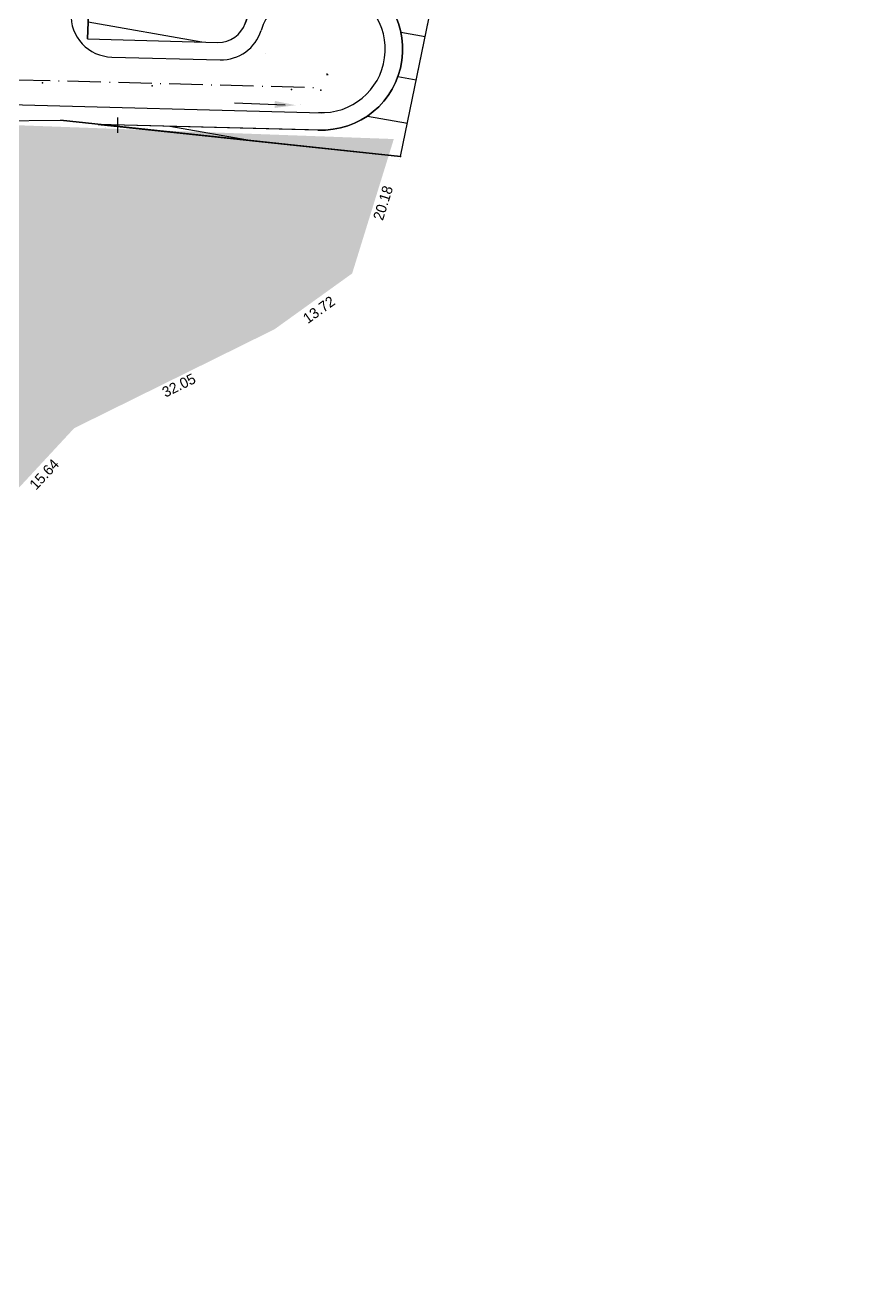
# Model space of a CAD drawing. Header units: millimetres. Extents: x 1794 to 8081, y 409 to 2272.
# Drawn here: x 6177.7 to 6296, y 572.1 to 753.3 of the extents above; entities that cross this region are included whole.
import ezdxf

# ---------------------------------------------------------------- set-up
doc = ezdxf.new("R2010")
doc.units = ezdxf.units.MM
doc.linetypes.add('ACAD_ISO10W100', pattern=[18, 12, -3, 0, -3])
for name, color, linetype in [('02 - EIXO VIA', 2, 'ACAD_ISO10W100'), ('03 - CALÇADA', 1, 'Continuous'), ('Cota', 8, 'Continuous'), ('DIMENSOES', 1, 'Continuous'), ('HATCH', 8, 'Continuous'), ('LOTES', 2, 'Continuous'), ('Poligonal', 3, 'Continuous'), ('Pontos', 2, 'Continuous'), ('PSTILO', 164, 'Continuous'), ('QUADRAS', 3, 'Continuous'), ('SENTIDO ESCOAMENTO', 7, 'Continuous'), ('TEXTO-80', 3, 'Continuous')]:
    doc.layers.add(name, color=color, linetype=linetype)
doc.layers.add('Hach Verde', color=7, linetype='Continuous', true_color=0xb5b2b0)
doc.styles.add('arcad1', font='romans.shx')
doc.styles.add('FUTURA', font='')
doc.styles.get('FUTURA').set_extended_font_data('Futura Lt BT')
doc.dimstyles.new('REGIS', dxfattribs={"dimtxt": 1.5, "dimasz": 0.12, "dimexe": 0, "dimexo": 0, "dimgap": 0, "dimtad": 0, "dimzin": 4, "dimdsep": 46, "dimtxsty": 'arcad1', "dimblk1": 'BOLA', "dimblk2": 'BOLA', "dimsah": 1, "dimcen": 0.12, "dimse1": 1, "dimse2": 1, "dimsd1": 1, "dimsd2": 1, "dimclrd": 256, "dimclre": 8, "dimclrt": 1, "dimadec": 0, "dimazin": 0, "dimtfac": 1.2, "dimtix": 1, "dimtmove": 2, "dimatfit": 3, "dimldrblk": 'BOLA', "dimfxl": 0, "dimfxlon": 1, "dimtvp": 2, "dimtolj": 1, "dimtzin": 4, "dimarcsym": 0})

# ---------------------------------------------------------------- blocks, each defined once
blk = doc.blocks.new('*D2193')
at = {"layer": 'Defpoints', "color": 0}
for p in [(5896.1, 755.4), (5929.4, 754.18), (5926.11, 748.95), (6229.18, 743.18), (5919.12, 498.86)]:
    blk.add_point(p, dxfattribs=at)
at = {"layer": 'Cota', "color": 1, "insert": (5926.18, 752.14), "char_height": 1.5, "attachment_point": 5, "rotation": 302.3666, "style": 'arcad1'}
blk.add_mtext('\\A1;90°', dxfattribs=at)
blk = doc.blocks.new('BOLA')
for p, q in [((-1, 0), (1, 0)), ((0, -1), (0, 1))]:
    blk.add_line(p, q)
blk.add_circle((0, 0), 0.3)
blk = doc.blocks.new('*D2228')
at = {"layer": 'Defpoints', "color": 0}
for p in [(5885.93, 746.96), (6045.69, 741.1), (6048.72, 735.35), (6219.01, 734.74), (6032.8, 421.12)]:
    blk.add_point(p, dxfattribs=at)
at = {"layer": 'Cota', "color": 1, "insert": (6048.48, 738.28), "char_height": 1.5, "attachment_point": 5, "rotation": 44.6262, "style": 'arcad1'}
blk.add_mtext('\\A1;90°', dxfattribs=at)

msp = doc.modelspace()

# ---------------------------------------------------------------- hatches: boundary and pattern name
at = {"layer": 'Hach Verde', "ltscale": 12}
h = msp.add_hatch(dxfattribs=at)
h.set_pattern_fill('GRASS', color=256, scale=0.2, angle=360.28122, style=0)
h.set_pattern_definition([(90.28122, (1067.9316, -284.8447), (-3.6096874, 3.574426), [0.9525, -6.2317]), (45.28122, (1067.9316, -284.8447), (-3.60969, 3.5744285), [0.9525, -4.1275]), (135.28122, (1067.9316, -284.8447), (-3.5744285, -3.60969), [0.9525, -4.1275])])
edge = h.paths.add_edge_path()
edge.add_line((6184.742, 695.547), (6213.479, 709.736))
edge.add_line((6213.479, 709.736), (6224.619, 717.742))
edge.add_line((6224.619, 717.742), (6230.592, 737.019))
edge.add_line((6230.592, 737.019), (6221.449, 737.355))
edge.add_arc((6221.05, 746.281), 8.935, 263.23426, 272.56213, ccw=False)
edge.add_line((6219.997, 737.408), (6065.2, 743.089))
edge.add_arc((6065.072, 739.592), 3.5, 87.89819, 177.69311)
edge.add_line((6061.575, 739.732), (6059.728, 693.897))
edge.add_line((6059.728, 693.897), (6049.061, 429.107))
edge.add_arc((6033.442, 430.702), 15.7, 266.18784, 354.17014, ccw=False)
edge.add_line((6032.398, 415.037), (6048.438, 413.577))
edge.add_line((6048.438, 413.577), (6103.437, 410.95))
edge.add_line((6103.437, 410.95), (6113.244, 411.527))
edge.add_line((6113.244, 411.527), (6140.126, 420.953))
edge.add_line((6140.126, 420.953), (6136.831, 438.642))
edge.add_line((6136.831, 438.642), (6139.798, 462.236))
edge.add_line((6139.798, 462.236), (6139.725, 469.38))
edge.add_line((6139.725, 469.38), (6136.925, 477.402))
edge.add_line((6136.925, 477.402), (6125.544, 495.395))
edge.add_line((6125.544, 495.395), (6113.582, 524.445))
edge.add_line((6113.582, 524.445), (6112.632, 539.798))
edge.add_line((6112.632, 539.798), (6114.257, 546.397))
edge.add_line((6114.257, 546.397), (6124.798, 568.259))
edge.add_line((6124.798, 568.259), (6156.446, 602.395))
edge.add_line((6156.446, 602.395), (6167.58, 666.165))
edge.add_line((6167.58, 666.165), (6174.105, 684.077))
edge.add_line((6174.105, 684.077), (6184.742, 695.547))
at = {"layer": 'HATCH'}
h = msp.add_hatch(dxfattribs=at)
h.set_pattern_fill('ANSI31', color=256, scale=2, angle=125, style=0)
h.set_pattern_definition([(170, (6186.645, 734.494), (-1.10267, -6.25353), [])])
edge = h.paths.add_edge_path()
edge.add_line((6295.981, 982.261), (6195.841, 982.261))
edge.add_line((6195.841, 982.261), (6195.428, 971.858))
edge.add_line((6195.428, 971.858), (6202.335, 971.582))
edge.add_line((6202.335, 971.582), (6205.926, 971.439))
edge.add_line((6205.926, 971.439), (6209.054, 972.395))
edge.add_line((6209.054, 972.395), (6215.935, 976.497))
edge.add_line((6215.935, 976.497), (6224.09, 977.991))
edge.add_line((6224.09, 977.991), (6232.004, 976.587))
edge.add_line((6232.004, 976.587), (6239.385, 972.169))
edge.add_line((6239.385, 972.169), (6244.701, 965.198))
edge.add_line((6244.701, 965.198), (6246.922, 957.768))
edge.add_line((6246.922, 957.768), (6246.239, 948.792))
edge.add_line((6246.239, 948.792), (6243.362, 942.436))
edge.add_arc((6224.09, 954.991), 23, 224.01871, 326.91625, ccw=False)
edge.add_arc((6204.674, 936.229), 4, 44.01871, 83.90018)
edge.add_arc((6204.674, 936.229), 4, 83.90009, 87.71902)
edge.add_line((6204.834, 940.226), (6194.185, 940.65))
edge.add_line((6194.185, 940.65), (6186.645, 751.373))
edge.add_line((6186.645, 751.373), (6205.374, 750.887))
edge.add_arc((6205.478, 754.886), 4, 268.51519, 341.35359)
edge.add_arc((6220.259, 749.898), 11.6, -92.79992, 161.35359, ccw=False)
edge.add_line((6219.692, 738.312), (6188.18, 739.129))
edge.add_line((6188.18, 739.129), (6231.548, 734.494))
edge.add_line((6231.548, 734.494), (6244.885, 799.368))
edge.add_line((6244.885, 799.368), (6242.422, 809.679))
edge.add_line((6242.422, 809.679), (6246.084, 836.84))
edge.add_line((6246.084, 836.84), (6262.205, 859.003))
edge.add_line((6262.205, 859.003), (6250.499, 872.3))
edge.add_line((6250.499, 872.3), (6235.018, 894.005))
edge.add_line((6235.018, 894.005), (6234.462, 905.232))
edge.add_line((6234.462, 905.232), (6246.361, 945.096))
edge.add_line((6246.361, 945.096), (6253.956, 959.271))
edge.add_line((6253.956, 959.271), (6280.721, 963.071))
edge.add_line((6280.721, 963.071), (6288.502, 967.264))
edge.add_line((6288.502, 967.264), (6295.981, 982.261))

# ---------------------------------------------------------------- linework, layer by layer
at = {"layer": '02 - EIXO VIA', "ltscale": 0.4}
msp.add_line((6118.119, 747.047), (6220.259, 744.399), dxfattribs=at)
at = {"layer": '03 - CALÇADA'}
for p, q in [((6190.128, 748.781), (6205.683, 748.378)), ((6109.304, 743.674), (6220.259, 740.798))]:
    msp.add_line(p, q, dxfattribs=at)
for centre, radius, start, end in [((6220.259, 749.898), 9.1, 267.03038, 162.74822), ((6190.284, 754.779), 6, 177.71902, 268.51519), ((6190.284, 754.779), 6, 177.71902, 268.51519), ((6205.838, 754.376), 6, 268.51519, 342.74822)]:
    msp.add_arc(centre, radius, start, end, dxfattribs=at)
at = {"layer": 'Cota'}
for p, q in [((6220.93, 746.28), (6221.17, 746.281)), ((6221.051, 746.161), (6221.049, 746.401))]:
    msp.add_line(p, q, dxfattribs=at)
at = {"layer": 'DIMENSOES'}
for p, q in [((6189.2, 738.639), (6189.2, 738.639)), ((6189.2, 738.639), (6189.2, 738.639)), ((6189.321, 739.007), (6189.321, 739.007))]:
    msp.add_line(p, q, dxfattribs=at)
at = {"layer": 'LOTES'}
msp.add_line((6190.987, 737.933), (6190.987, 740.12), dxfattribs=at)
at = {"layer": 'Poligonal', "color": 7}
for p, q in [((6231.548, 734.494), (6244.885, 799.368)), ((6168.897, 739.61), (6182.773, 739.707)), ((6182.773, 739.707), (6231.548, 734.494)), ((6231.548, 734.494), (6182.773, 739.707)), ((6182.773, 739.707), (6231.548, 734.494)), ((6231.548, 734.494), (6182.773, 739.707)), ((6182.773, 739.707), (6231.548, 734.494)), ((6231.548, 734.494), (6182.773, 739.707)), ((6182.773, 739.707), (6231.548, 734.494)), ((6231.548, 734.494), (6182.773, 739.707)), ((6182.773, 739.707), (6231.548, 734.494)), ((6231.548, 734.494), (6182.773, 739.707)), ((6182.773, 739.707), (6231.548, 734.494)), ((6231.548, 734.494), (6182.773, 739.707)), ((6182.773, 739.707), (6231.548, 734.494)), ((6231.548, 734.494), (6182.773, 739.707)), ((6182.773, 739.707), (6231.548, 734.494)), ((6231.548, 734.494), (6182.773, 739.707)), ((6182.773, 739.707), (6231.548, 734.494)), ((6231.548, 734.494), (6182.773, 739.707)), ((6182.773, 739.707), (6231.548, 734.494)), ((6231.548, 734.494), (6182.773, 739.707)), ((6182.773, 739.707), (6231.548, 734.494)), ((6231.548, 734.494), (6182.773, 739.707)), ((6182.773, 739.707), (6231.548, 734.494))]:
    msp.add_line(p, q, dxfattribs=at)
at = {"layer": 'Poligonal'}
for p, q in [((6231.424, 734.107), (6231.424, 734.107)), ((6231.424, 734.107), (6231.424, 734.107)), ((6231.424, 734.107), (6231.424, 734.107)), ((6231.424, 734.107), (6231.424, 734.107)), ((6231.424, 734.107), (6231.424, 734.107)), ((6231.424, 734.107), (6231.424, 734.107)), ((6231.424, 734.107), (6231.424, 734.107)), ((6231.424, 734.107), (6231.424, 734.107)), ((6231.424, 734.107), (6231.424, 734.107)), ((6231.424, 734.107), (6231.424, 734.107)), ((6231.424, 734.107), (6231.424, 734.107)), ((6231.424, 734.107), (6231.424, 734.107)), ((6231.424, 734.107), (6231.424, 734.107)), ((6231.424, 734.107), (6231.424, 734.107)), ((6231.424, 734.107), (6231.424, 734.107)), ((6231.424, 734.107), (6231.424, 734.107)), ((6231.424, 734.107), (6231.424, 734.107)), ((6231.424, 734.107), (6231.424, 734.107)), ((6231.424, 734.107), (6231.424, 734.107)), ((6231.424, 734.107), (6231.424, 734.107)), ((6231.424, 734.107), (6231.424, 734.107)), ((6231.424, 734.107), (6231.424, 734.107)), ((6231.424, 734.107), (6231.424, 734.107)), ((6231.424, 734.107), (6231.424, 734.107)), ((6231.424, 734.107), (6231.424, 734.107)), ((6231.424, 734.107), (6231.424, 734.107)), ((6231.424, 734.107), (6231.424, 734.107)), ((6231.424, 734.107), (6231.424, 734.107)), ((6231.424, 734.107), (6231.424, 734.107)), ((6231.424, 734.107), (6231.424, 734.107)), ((6231.424, 734.107), (6231.424, 734.107)), ((6231.424, 734.107), (6231.424, 734.107)), ((6231.424, 734.107), (6231.424, 734.107)), ((6231.424, 734.107), (6231.424, 734.107)), ((6231.424, 734.107), (6231.424, 734.107)), ((6231.424, 734.107), (6231.424, 734.107)), ((6231.424, 734.107), (6231.424, 734.107)), ((6231.424, 734.107), (6231.424, 734.107)), ((6231.424, 734.107), (6231.424, 734.107)), ((6231.424, 734.107), (6231.424, 734.107)), ((6231.424, 734.107), (6231.424, 734.107)), ((6231.424, 734.107), (6231.424, 734.107)), ((6231.424, 734.107), (6231.424, 734.107)), ((6231.424, 734.107), (6231.424, 734.107)), ((6231.424, 734.107), (6231.424, 734.107)), ((6231.424, 734.107), (6231.424, 734.107)), ((6231.424, 734.107), (6231.424, 734.107)), ((6231.424, 734.107), (6231.424, 734.107)), ((6231.424, 734.107), (6231.424, 734.107)), ((6231.424, 734.107), (6231.424, 734.107)), ((6231.424, 734.107), (6231.424, 734.107)), ((6231.424, 734.107), (6231.424, 734.107)), ((6231.424, 734.107), (6231.424, 734.107)), ((6231.424, 734.107), (6231.424, 734.107)), ((6231.424, 734.107), (6231.424, 734.107)), ((6231.424, 734.107), (6231.424, 734.107)), ((6231.424, 734.107), (6231.424, 734.107)), ((6231.424, 734.107), (6231.424, 734.107)), ((6231.424, 734.107), (6231.424, 734.107)), ((6231.424, 734.107), (6231.424, 734.107)), ((6231.424, 734.107), (6231.424, 734.107)), ((6231.424, 734.107), (6231.424, 734.107)), ((6231.424, 734.107), (6231.424, 734.107)), ((6231.424, 734.107), (6231.424, 734.107)), ((6231.424, 734.107), (6231.424, 734.107)), ((6231.424, 734.107), (6231.424, 734.107)), ((6231.424, 734.107), (6231.424, 734.107)), ((6231.424, 734.107), (6231.424, 734.107)), ((6231.424, 734.107), (6231.424, 734.107)), ((6231.424, 734.107), (6231.424, 734.107)), ((6231.424, 734.107), (6231.424, 734.107)), ((6231.424, 734.107), (6231.424, 734.107)), ((6231.424, 734.107), (6231.424, 734.107)), ((6231.424, 734.107), (6231.424, 734.107)), ((6231.424, 734.107), (6231.424, 734.107)), ((6231.424, 734.107), (6231.424, 734.107)), ((6231.424, 734.107), (6231.424, 734.107)), ((6231.424, 734.107), (6231.424, 734.107)), ((6231.424, 734.107), (6231.424, 734.107)), ((6231.424, 734.107), (6231.424, 734.107)), ((6231.424, 734.107), (6231.424, 734.107)), ((6231.424, 734.107), (6231.424, 734.107)), ((6231.424, 734.107), (6231.424, 734.107)), ((6231.424, 734.107), (6231.424, 734.107)), ((6231.424, 734.107), (6231.424, 734.107)), ((6231.424, 734.107), (6231.424, 734.107)), ((6231.424, 734.107), (6231.424, 734.107)), ((6231.424, 734.107), (6231.424, 734.107)), ((6231.424, 734.107), (6231.424, 734.107)), ((6231.424, 734.107), (6231.424, 734.107)), ((6231.424, 734.107), (6231.424, 734.107)), ((6231.424, 734.107), (6231.424, 734.107)), ((6231.424, 734.107), (6231.424, 734.107)), ((6231.424, 734.107), (6231.424, 734.107)), ((6231.424, 734.107), (6231.424, 734.107)), ((6231.424, 734.107), (6231.424, 734.107)), ((6231.548, 734.494), (6231.548, 734.494)), ((6231.548, 734.494), (6231.548, 734.494)), ((6231.548, 734.494), (6231.548, 734.494)), ((6231.548, 734.494), (6231.548, 734.494)), ((6231.548, 734.494), (6231.548, 734.494)), ((6231.548, 734.494), (6231.548, 734.494)), ((6231.548, 734.494), (6231.548, 734.494)), ((6231.548, 734.494), (6231.548, 734.494)), ((6231.548, 734.494), (6231.548, 734.494)), ((6231.548, 734.494), (6231.548, 734.494)), ((6231.548, 734.494), (6231.548, 734.494)), ((6231.548, 734.494), (6231.548, 734.494)), ((6231.548, 734.494), (6231.548, 734.494)), ((6231.548, 734.494), (6231.548, 734.494)), ((6231.548, 734.494), (6231.548, 734.494)), ((6231.548, 734.494), (6231.548, 734.494)), ((6231.548, 734.494), (6231.548, 734.494)), ((6231.548, 734.494), (6231.548, 734.494)), ((6231.548, 734.494), (6231.548, 734.494)), ((6231.548, 734.494), (6231.548, 734.494)), ((6231.548, 734.494), (6231.548, 734.494)), ((6231.548, 734.494), (6231.548, 734.494)), ((6231.548, 734.494), (6231.548, 734.494)), ((6231.548, 734.494), (6231.548, 734.494)), ((6231.548, 734.494), (6231.548, 734.494)), ((6231.548, 734.494), (6231.548, 734.494)), ((6231.548, 734.494), (6231.548, 734.494)), ((6231.548, 734.494), (6231.548, 734.494)), ((6231.548, 734.494), (6231.548, 734.494)), ((6231.548, 734.494), (6231.548, 734.494)), ((6231.548, 734.494), (6231.548, 734.494)), ((6231.548, 734.494), (6231.548, 734.494))]:
    msp.add_line(p, q, dxfattribs=at)
msp.add_lwpolyline([(6194.185, 940.65), (6186.645, 751.373), (6205.374, 750.887, 0.328969), (6209.268, 753.607, -2.0090586), (6219.692, 738.312)], format="xyb", dxfattribs=at)
msp.add_lwpolyline([(6220.225, 738.298), (6188.18, 739.129), (6231.548, 734.494), (6188.18, 739.129), (6231.548, 734.494), (6188.18, 739.129), (6231.548, 734.494), (6188.18, 739.129), (6231.548, 734.494), (6188.18, 739.129), (6231.548, 734.494), (6188.18, 739.129), (6231.548, 734.494), (6188.18, 739.129), (6231.548, 734.494), (6188.18, 739.129), (6231.548, 734.494), (6188.18, 739.129), (6231.548, 734.494), (6188.18, 739.129), (6231.548, 734.494), (6188.18, 739.129), (6231.548, 734.494), (6188.18, 739.129), (6231.548, 734.494), (6244.885, 799.368)], dxfattribs=at)
at = {"layer": 'Pontos'}
msp.add_point((6231.548, 734.494), dxfattribs=at)
msp.add_point((6231.548, 734.494), dxfattribs=at)
at = {"layer": 'PSTILO', "linetype": 'ByBlock'}
msp.add_point((6180.186, 745.071), dxfattribs=at)
at = {"layer": 'PSTILO'}
for p in [(6195.937, 744.656), (6215.93, 744.129), (6220.14, 744.018)]:
    msp.add_point(p, dxfattribs=at)
at = {"layer": 'QUADRAS'}
msp.add_line((6186.645, 751.373), (6194.438, 947.019), dxfattribs=at)
at = {"layer": 'QUADRAS', "ltscale": 0.6}
msp.add_line((6186.645, 751.373), (6205.374, 750.887), dxfattribs=at)
at = {"layer": 'QUADRAS'}
msp.add_lwpolyline([(6194.185, 940.65), (6186.645, 751.373), (6205.374, 750.887, 0.328969), (6209.268, 753.607, -2.0090586), (6219.692, 738.312), (6188.18, 739.129), (6231.548, 734.494), (6244.885, 799.368)], format="xyb", dxfattribs=at)
at = {"layer": 'QUADRAS', "ltscale": 0.6}
for centre, radius, start, end in [((6220.259, 749.898), 11.6, 267.20008, 161.35359), ((6205.478, 754.886), 4, 268.51519, 341.35359)]:
    msp.add_arc(centre, radius, start, end, dxfattribs=at)
at = {"layer": 'SENTIDO ESCOAMENTO'}
msp.add_line((6207.745, 742.204), (6215.014, 741.926), dxfattribs=at)
msp.add_line((6207.745, 742.204), (6215.014, 741.926), dxfattribs=at)
msp.add_solid([(6213.531, 742.475), (6213.498, 741.476), (6216.513, 741.876)], dxfattribs=at)
msp.add_solid([(6213.531, 742.475), (6213.498, 741.476), (6216.513, 741.876)], dxfattribs=at)
at = {"layer": 'TEXTO-80'}
msp.add_line((6231.548, 734.494), (6244.885, 799.368), dxfattribs=at)
msp.add_line((6231.548, 734.494), (6244.885, 799.368), dxfattribs=at)

# ---------------------------------------------------------------- texts
at = {"layer": 'Cota', "color": 1, "char_height": 1.5, "attachment_point": 5, "style": 'FUTURA'}
for s, insert, rotation in [('\\A1;20.18', (6229.053, 727.853), 72.78476), ('\\A1;13.72', (6219.858, 712.533), 35.70534), ('\\A1;32.05', (6199.764, 701.694), 26.27762), ('\\A1;15.64', (6180.454, 688.942), 47.15948)]:
    msp.add_mtext(s, dxfattribs=dict(at, insert=insert, rotation=rotation))

# ---------------------------------------------------------------- dimensions: what is measured, and where the dimension line sits
at = {"layer": 'Cota'}
for base, line1, line2, picture, middle in [((5926.107, 748.954), ((5919.115, 498.863), (5929.401, 754.177)), ((5896.096, 755.399), (6229.181, 743.175)), '*D2193', (5926.182, 752.137)), ((6048.72, 735.348), ((5885.926, 746.959), (6219.01, 734.735)), ((6032.804, 421.123), (6045.694, 741.096)), '*D2228', (6048.476, 738.278))]:
    dim = msp.add_angular_dim_2l(base=base, line1=line1, line2=line2, dimstyle='REGIS', override={"dimfxl": 0.18, "dimfxlon": 1}, dxfattribs=at)
    dim.commit()
    dim.dimension.update_dxf_attribs({"geometry": picture, "text_midpoint": middle, "dimtype": 162})

doc.saveas('drawing.dxf')
